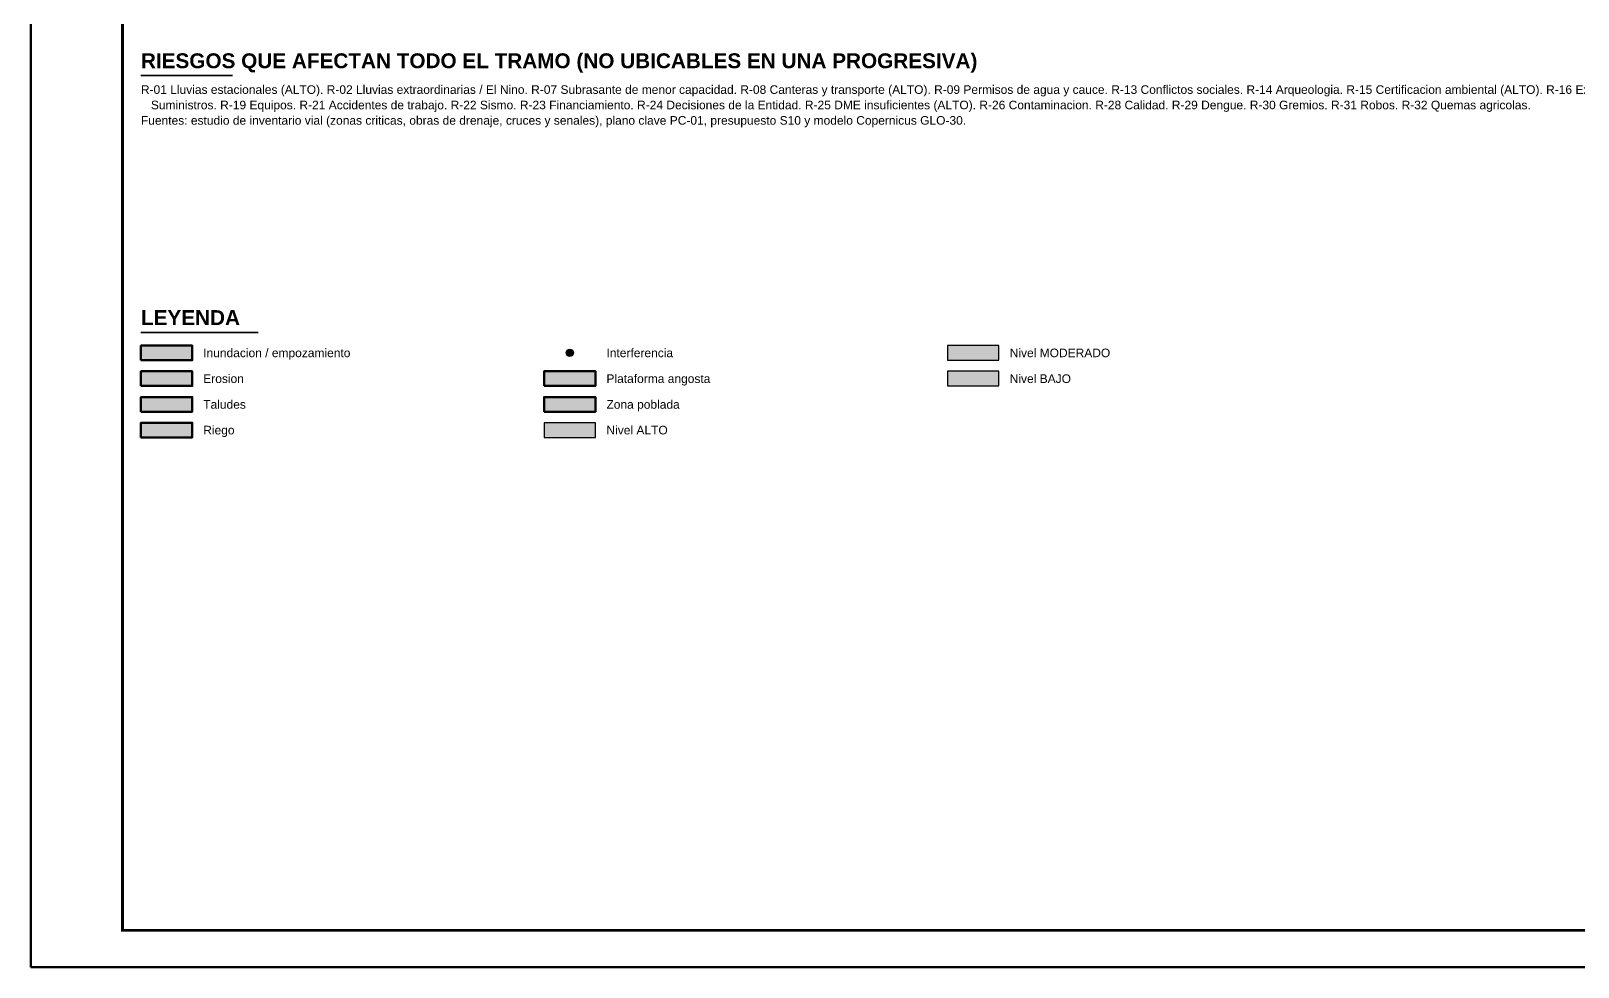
# Model space of a CAD drawing. Header units: metres. Extents: x 360050 to 393690, y 9180000 to 9233950.
# Drawn here: x 360050 to 376931, y 9180000 to 9190206 of the extents above; entities that cross this region are included whole.
import ezdxf
from ezdxf.enums import TextEntityAlignment as Align

# ---------------------------------------------------------------- set-up
doc = ezdxf.new("R2010")
doc.units = ezdxf.units.M
doc.header["$LTSCALE"] = 0.25
doc.layers.add('LEYENDA', color=7, linetype='CONTINUOUS')
doc.layers.add('TEXTOS-NOTAS', color=7, linetype='CONTINUOUS')
doc.layers.add('MARCO', color=7, linetype='CONTINUOUS', lineweight=50)
doc.layers.add('TITULOS', color=160, linetype='CONTINUOUS', lineweight=35)
for name, color, linetype, true_color in [('NIVEL-ALTO', 1, 'CONTINUOUS', 0xe63c3c), ('NIVEL-BAJO', 3, 'CONTINUOUS', 0x6eb45a), ('NIVEL-MODERADO', 30, 'CONTINUOUS', 0xf5be28), ('R-INTERFERENCIAS', 3, 'CONTINUOUS', 0x00c800)]:
    doc.layers.add(name, color=color, linetype=linetype, true_color=true_color)
for name, color, linetype, lineweight, true_color in [('R-EROSION', 6, 'CONTINUOUS', 100, 0xdc00dc), ('R-INUNDACION', 150, 'CONTINUOUS', 100, 0x286edc), ('R-PLATAFORMA', 8, 'CONTINUOUS', 100, 0x787878), ('R-PREDIOS', 30, 'CONTINUOUS', 100, 0xe68200), ('R-RIEGO', 140, 'CONTINUOUS', 100, 0x008c8c), ('R-TALUDES', 1, 'CONTINUOUS', 100, 0xe60000)]:
    doc.layers.add(name, color=color, linetype=linetype, lineweight=lineweight, true_color=true_color)
doc.styles.get("Standard").update_dxf_attribs({"font": 'arial.ttf'})
doc.styles.add('TITULOS', font='arialbd.ttf')

msp = doc.modelspace()

# ---------------------------------------------------------------- hatches: boundary and pattern name
at = {"layer": 'NIVEL-ALTO', "true_color": 0xe63c3c}
h = msp.add_hatch(color=7, dxfattribs=at)
h.dxf.hatch_style = 1
h.paths.add_polyline_path([(365650, 9185774), (366210, 9185774), (366210, 9185934), (365650, 9185934)])
at = {"layer": 'NIVEL-BAJO', "true_color": 0x6eb45a}
h = msp.add_hatch(color=7, dxfattribs=at)
h.dxf.hatch_style = 1
h.paths.add_polyline_path([(370050, 9186335), (370610, 9186335), (370610, 9186495), (370050, 9186495)])
at = {"layer": 'NIVEL-MODERADO', "true_color": 0xf5be28}
h = msp.add_hatch(color=7, dxfattribs=at)
h.dxf.hatch_style = 1
h.paths.add_polyline_path([(370050, 9186616), (370610, 9186616), (370610, 9186776), (370050, 9186776)])
at = {"layer": 'R-EROSION', "true_color": 0xdc00dc}
h = msp.add_hatch(color=7, dxfattribs=at)
h.dxf.hatch_style = 1
h.paths.add_polyline_path([(361250, 9186335), (361810, 9186335), (361810, 9186495), (361250, 9186495)])
at = {"layer": 'R-INTERFERENCIAS'}
h = msp.add_hatch(color=3, dxfattribs=at)
edge = h.paths.add_edge_path()
edge.add_arc((365930, 9186696), 40, 0, 360)
at = {"layer": 'R-INUNDACION', "true_color": 0x286edc}
h = msp.add_hatch(color=7, dxfattribs=at)
h.dxf.hatch_style = 1
h.paths.add_polyline_path([(361250, 9186616), (361810, 9186616), (361810, 9186776), (361250, 9186776)])
at = {"layer": 'R-PLATAFORMA', "true_color": 0x787878}
h = msp.add_hatch(color=7, dxfattribs=at)
h.dxf.hatch_style = 1
h.paths.add_polyline_path([(365650, 9186335), (366210, 9186335), (366210, 9186495), (365650, 9186495)])
at = {"layer": 'R-PREDIOS', "true_color": 0xe68200}
h = msp.add_hatch(color=7, dxfattribs=at)
h.dxf.hatch_style = 1
h.paths.add_polyline_path([(365650, 9186054), (366210, 9186054), (366210, 9186214), (365650, 9186214)])
at = {"layer": 'R-RIEGO', "true_color": 0x008c8c}
h = msp.add_hatch(color=7, dxfattribs=at)
h.dxf.hatch_style = 1
h.paths.add_polyline_path([(361250, 9185774), (361810, 9185774), (361810, 9185934), (361250, 9185934)])
at = {"layer": 'R-TALUDES', "true_color": 0xe60000}
h = msp.add_hatch(color=7, dxfattribs=at)
h.dxf.hatch_style = 1
h.paths.add_polyline_path([(361250, 9186054), (361810, 9186054), (361810, 9186214), (361250, 9186214)])

# ---------------------------------------------------------------- linework, layer by layer
at = {"layer": 'MARCO'}
msp.add_lwpolyline([(360050, 9180000), (393690, 9180000), (393690, 9203760), (360050, 9203760)], close=True, dxfattribs=at)
at = {"layer": 'MARCO', "const_width": 32}
msp.add_lwpolyline([(361050, 9180400), (393290, 9180400), (393290, 9203360), (361050, 9203360)], close=True, dxfattribs=at)
at = {"layer": 'NIVEL-ALTO'}
msp.add_lwpolyline([(365650, 9185774), (366210, 9185774), (366210, 9185934), (365650, 9185934)], close=True, dxfattribs=at)
at = {"layer": 'NIVEL-BAJO'}
msp.add_lwpolyline([(370050, 9186335), (370610, 9186335), (370610, 9186495), (370050, 9186495)], close=True, dxfattribs=at)
at = {"layer": 'NIVEL-MODERADO'}
msp.add_lwpolyline([(370050, 9186616), (370610, 9186616), (370610, 9186776), (370050, 9186776)], close=True, dxfattribs=at)
at = {"layer": 'R-EROSION'}
msp.add_lwpolyline([(361250, 9186335), (361810, 9186335), (361810, 9186495), (361250, 9186495)], close=True, dxfattribs=at)
at = {"layer": 'R-INTERFERENCIAS'}
msp.add_circle((365930, 9186696), 40, dxfattribs=at)
at = {"layer": 'R-INUNDACION'}
msp.add_lwpolyline([(361250, 9186616), (361810, 9186616), (361810, 9186776), (361250, 9186776)], close=True, dxfattribs=at)
at = {"layer": 'R-PLATAFORMA'}
msp.add_lwpolyline([(365650, 9186335), (366210, 9186335), (366210, 9186495), (365650, 9186495)], close=True, dxfattribs=at)
at = {"layer": 'R-PREDIOS'}
msp.add_lwpolyline([(365650, 9186054), (366210, 9186054), (366210, 9186214), (365650, 9186214)], close=True, dxfattribs=at)
at = {"layer": 'R-RIEGO'}
msp.add_lwpolyline([(361250, 9185774), (361810, 9185774), (361810, 9185934), (361250, 9185934)], close=True, dxfattribs=at)
at = {"layer": 'R-TALUDES'}
msp.add_lwpolyline([(361250, 9186054), (361810, 9186054), (361810, 9186214), (361250, 9186214)], close=True, dxfattribs=at)
at = {"layer": 'TITULOS'}
for p, q in [((361250, 9189720), (362250, 9189720)), ((361250, 9186920), (362530, 9186920))]:
    msp.add_line(p, q, dxfattribs=at)

# ---------------------------------------------------------------- texts
at = {"layer": 'LEYENDA'}
for s, p in [('Inundacion / empozamiento', (361930, 9186696)), ('Interferencia', (366330, 9186696)), ('Nivel MODERADO', (370730, 9186696)), ('Erosion', (361930, 9186415)), ('Plataforma angosta', (366330, 9186415)), ('Nivel BAJO', (370730, 9186415)), ('Taludes', (361930, 9186134)), ('Zona poblada', (366330, 9186134)), ('Riego', (361930, 9185854)), ('Nivel ALTO', (366330, 9185854))]:
    msp.add_text(s, height=93.6, dxfattribs=at).set_placement(p, align=Align.MIDDLE_LEFT)
at = {"layer": 'TEXTOS-NOTAS'}
for s, p in [('R-01 Lluvias estacionales (ALTO). R-02 Lluvias extraordinarias / El Nino. R-07 Subrasante de menor capacidad. R-08 Canteras y transporte (ALTO). R-09 Permisos de agua y cauce. R-13 Conflictos sociales. R-14 Arqueologia. R-15 Certificacion ambiental (ALTO). R-16 Expediente tecnico. R-17 Precios de insumos. R-18', (361250, 9189520)), ('   Suministros. R-19 Equipos. R-21 Accidentes de trabajo. R-22 Sismo. R-23 Financiamiento. R-24 Decisiones de la Entidad. R-25 DME insuficientes (ALTO). R-26 Contaminacion. R-28 Calidad. R-29 Dengue. R-30 Gremios. R-31 Robos. R-32 Quemas agricolas.', (361250, 9189352)), ('Fuentes: estudio de inventario vial (zonas criticas, obras de drenaje, cruces y senales), plano clave PC-01, presupuesto S10 y modelo Copernicus GLO-30.', (361250, 9189184))]:
    msp.add_text(s, height=93.6, dxfattribs=at).set_placement(p)
at = {"layer": 'TITULOS', "style": 'TITULOS'}
for s, p in [('RIESGOS QUE AFECTAN TODO EL TRAMO (NO UBICABLES EN UNA PROGRESIVA)', (361250, 9189800)), ('LEYENDA', (361250, 9187000))]:
    msp.add_text(s, height=162, dxfattribs=at).set_placement(p)

doc.saveas('drawing.dxf')
